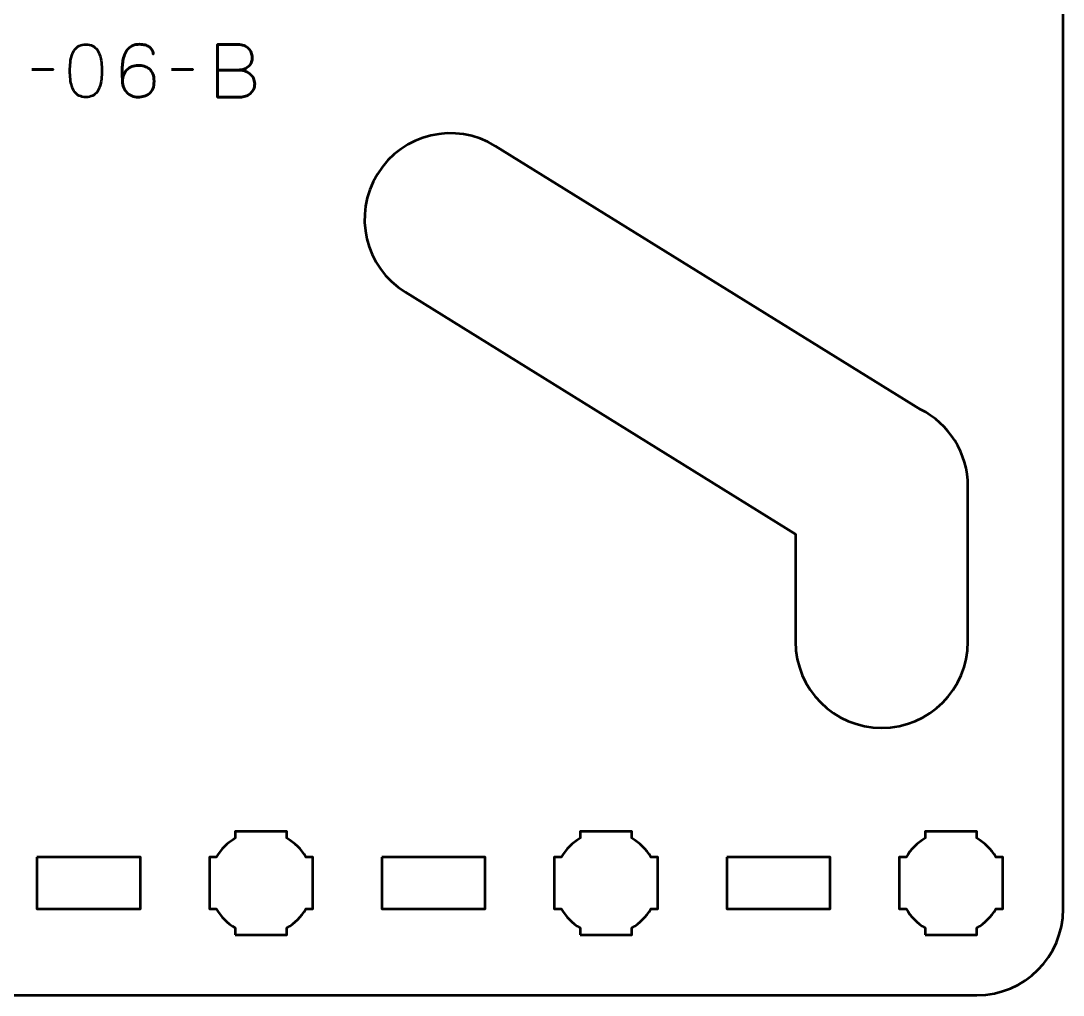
# Model space of a CAD drawing. Header units: centimetres. Extents: x -22.2 to 1.2, y -20.5 to -9.2.
# Drawn here: x -4.89 to 1.15, y -20.5 to -14.85 of the extents above; entities that cross this region are included whole.
import ezdxf

# ---------------------------------------------------------------- set-up
doc = ezdxf.new("R2010")
doc.units = ezdxf.units.CM
doc.header["$MEASUREMENT"] = 0
doc.layers.add('Layer 1', color=7, linetype='Continuous')

msp = doc.modelspace()

# ---------------------------------------------------------------- linework, layer by layer
at = {"layer": 'Layer 1', "lineweight": 53}
for points, knots in [([(-9.64992, -9.19998), (-9.64992, -9.19998), (0.65006, -9.19998), (0.65006, -9.19998), (0.65006, -9.19998), (0.92706, -9.19998), (1.15002, -9.42308), (1.15002, -9.70008), (1.15002, -9.70008), (1.15002, -9.70008), (1.15002, -20.00006), (1.15002, -20.00006), (1.15002, -20.00006), (1.15002, -20.27706), (0.92706, -20.50002), (0.65006, -20.50002), (0.65006, -20.50002), (0.65006, -20.50002), (-9.64992, -20.50002), (-9.64992, -20.50002), (-9.64992, -20.50002), (-9.92692, -20.50002), (-10.15002, -20.27706), (-10.15002, -20.00006), (-10.15002, -20.00006), (-10.15002, -20.00006), (-10.15002, -9.70008), (-10.15002, -9.70008), (-10.15002, -9.70008), (-10.15002, -9.42308), (-9.92692, -9.19998), (-9.64992, -9.19998)], [0, 0, 0, 0, 0.125, 0.125, 0.125, 0.125, 0.25, 0.25, 0.25, 0.25, 0.375, 0.375, 0.375, 0.375, 0.5, 0.5, 0.5, 0.5, 0.625, 0.625, 0.625, 0.625, 0.75, 0.75, 0.75, 0.75, 0.875, 0.875, 0.875, 0.875, 1, 1, 1, 1]), ([(-2.66354, -16.42383), (-2.89761, -16.27929), (-2.97019, -15.97235), (-2.82565, -15.73828), (-2.82565, -15.73828), (-2.68111, -15.50421), (-2.37417, -15.43163), (-2.1401, -15.57617), (-2.1401, -15.57617), (-2.1401, -15.57617), (0.32328, -17.10347), (0.32328, -17.10347), (0.32328, -17.10347), (0.48633, -17.18585), (0.59818, -17.35488), (0.59818, -17.55), (0.59818, -17.55), (0.59818, -17.55), (0.59818, -18.45), (0.59818, -18.45), (0.59818, -18.45), (0.59818, -18.72609), (0.37427, -18.95), (0.09818, -18.95), (0.09818, -18.95), (-0.17791, -18.95), (-0.40182, -18.72609), (-0.40182, -18.45), (-0.40182, -18.45), (-0.40182, -18.45), (-0.40182, -17.8261), (-0.40182, -17.8261), (-0.40182, -17.8261), (-0.40182, -17.8261), (-2.66354, -16.42383), (-2.66354, -16.42383)], [0, 0, 0, 0, 0.1111111, 0.1111111, 0.1111111, 0.1111111, 0.2222222, 0.2222222, 0.2222222, 0.2222222, 0.3333333, 0.3333333, 0.3333333, 0.3333333, 0.4444444, 0.4444444, 0.4444444, 0.4444444, 0.5555556, 0.5555556, 0.5555556, 0.5555556, 0.6666667, 0.6666667, 0.6666667, 0.6666667, 0.7777778, 0.7777778, 0.7777778, 0.7777778, 0.8888889, 0.8888889, 0.8888889, 0.8888889, 1, 1, 1, 1]), ([(-3.64997, -20.15008), (-3.64997, -20.15008), (-3.64997, -20.10989), (-3.64997, -20.10989), (-3.64997, -20.10989), (-3.69551, -20.08356), (-3.73347, -20.04561), (-3.75982, -20.00008), (-3.75982, -20.00008), (-3.75982, -20.00008), (-3.79997, -20.00008), (-3.79997, -20.00008), (-3.79997, -20.00008), (-3.79997, -20.00008), (-3.79997, -19.85261), (-3.79997, -19.85261), (-3.79997, -19.85261), (-3.79997, -19.85261), (-3.79999, -19.85001), (-3.79999, -19.85001), (-3.79999, -19.85001), (-3.79999, -19.85001), (-3.79997, -19.84742), (-3.79997, -19.84742), (-3.79997, -19.84742), (-3.79997, -19.84742), (-3.79997, -19.70008), (-3.79997, -19.70008), (-3.79997, -19.70008), (-3.79997, -19.70008), (-3.75987, -19.70008), (-3.75987, -19.70008), (-3.75987, -19.70008), (-3.73352, -19.65451), (-3.69554, -19.61651), (-3.64997, -19.59015), (-3.64997, -19.59015), (-3.64997, -19.59015), (-3.64997, -19.55008), (-3.64997, -19.55008), (-3.64997, -19.55008), (-3.64997, -19.55008), (-3.50541, -19.55008), (-3.50541, -19.55008), (-3.50541, -19.55008), (-3.50541, -19.55008), (-3.49999, -19.55001), (-3.49999, -19.55001), (-3.49999, -19.55001), (-3.49999, -19.55001), (-3.49457, -19.55008), (-3.49457, -19.55008), (-3.49457, -19.55008), (-3.49457, -19.55008), (-3.34997, -19.55008), (-3.34997, -19.55008), (-3.34997, -19.55008), (-3.34997, -19.55008), (-3.34997, -19.59015), (-3.34997, -19.59015), (-3.34997, -19.59015), (-3.3044, -19.6165), (-3.26643, -19.65451), (-3.24008, -19.70008), (-3.24008, -19.70008), (-3.24008, -19.70008), (-3.19997, -19.70008), (-3.19997, -19.70008), (-3.19997, -19.70008), (-3.19997, -19.70008), (-3.19997, -20.00008), (-3.19997, -20.00008), (-3.19997, -20.00008), (-3.19997, -20.00008), (-3.24014, -20.00008), (-3.24014, -20.00008), (-3.24014, -20.00008), (-3.26648, -20.04561), (-3.30444, -20.08356), (-3.34997, -20.10989), (-3.34997, -20.10989), (-3.34997, -20.10989), (-3.34997, -20.15008), (-3.34997, -20.15008), (-3.34997, -20.15008), (-3.34997, -20.15008), (-3.64997, -20.15008), (-3.64997, -20.15008)], [0, 0, 0, 0, 0.0454545, 0.0454545, 0.0454545, 0.0454545, 0.0909091, 0.0909091, 0.0909091, 0.0909091, 0.1363636, 0.1363636, 0.1363636, 0.1363636, 0.1818182, 0.1818182, 0.1818182, 0.1818182, 0.2272727, 0.2272727, 0.2272727, 0.2272727, 0.2727273, 0.2727273, 0.2727273, 0.2727273, 0.3181818, 0.3181818, 0.3181818, 0.3181818, 0.3636364, 0.3636364, 0.3636364, 0.3636364, 0.4090909, 0.4090909, 0.4090909, 0.4090909, 0.4545455, 0.4545455, 0.4545455, 0.4545455, 0.5, 0.5, 0.5, 0.5, 0.5454545, 0.5454545, 0.5454545, 0.5454545, 0.5909091, 0.5909091, 0.5909091, 0.5909091, 0.6363636, 0.6363636, 0.6363636, 0.6363636, 0.6818182, 0.6818182, 0.6818182, 0.6818182, 0.7272727, 0.7272727, 0.7272727, 0.7272727, 0.7727273, 0.7727273, 0.7727273, 0.7727273, 0.8181818, 0.8181818, 0.8181818, 0.8181818, 0.8636364, 0.8636364, 0.8636364, 0.8636364, 0.9090909, 0.9090909, 0.9090909, 0.9090909, 0.9545455, 0.9545455, 0.9545455, 0.9545455, 1, 1, 1, 1]), ([(-1.64997, -20.15008), (-1.64997, -20.15008), (-1.64997, -20.10989), (-1.64997, -20.10989), (-1.64997, -20.10989), (-1.69551, -20.08356), (-1.73347, -20.04561), (-1.75982, -20.00008), (-1.75982, -20.00008), (-1.75982, -20.00008), (-1.79997, -20.00008), (-1.79997, -20.00008), (-1.79997, -20.00008), (-1.79997, -20.00008), (-1.79997, -19.85261), (-1.79997, -19.85261), (-1.79997, -19.85261), (-1.79997, -19.85261), (-1.79999, -19.85001), (-1.79999, -19.85001), (-1.79999, -19.85001), (-1.79999, -19.85001), (-1.79997, -19.84742), (-1.79997, -19.84742), (-1.79997, -19.84742), (-1.79997, -19.84742), (-1.79997, -19.70008), (-1.79997, -19.70008), (-1.79997, -19.70008), (-1.79997, -19.70008), (-1.75987, -19.70008), (-1.75987, -19.70008), (-1.75987, -19.70008), (-1.73352, -19.65451), (-1.69554, -19.61651), (-1.64997, -19.59015), (-1.64997, -19.59015), (-1.64997, -19.59015), (-1.64997, -19.55008), (-1.64997, -19.55008), (-1.64997, -19.55008), (-1.64997, -19.55008), (-1.50541, -19.55008), (-1.50541, -19.55008), (-1.50541, -19.55008), (-1.50541, -19.55008), (-1.49999, -19.55001), (-1.49999, -19.55001), (-1.49999, -19.55001), (-1.49999, -19.55001), (-1.49457, -19.55008), (-1.49457, -19.55008), (-1.49457, -19.55008), (-1.49457, -19.55008), (-1.34997, -19.55008), (-1.34997, -19.55008), (-1.34997, -19.55008), (-1.34997, -19.55008), (-1.34997, -19.59015), (-1.34997, -19.59015), (-1.34997, -19.59015), (-1.3044, -19.6165), (-1.26643, -19.65451), (-1.24008, -19.70008), (-1.24008, -19.70008), (-1.24008, -19.70008), (-1.19997, -19.70008), (-1.19997, -19.70008), (-1.19997, -19.70008), (-1.19997, -19.70008), (-1.19997, -20.00008), (-1.19997, -20.00008), (-1.19997, -20.00008), (-1.19997, -20.00008), (-1.24014, -20.00008), (-1.24014, -20.00008), (-1.24014, -20.00008), (-1.26648, -20.04561), (-1.30444, -20.08356), (-1.34997, -20.10989), (-1.34997, -20.10989), (-1.34997, -20.10989), (-1.34997, -20.15008), (-1.34997, -20.15008), (-1.34997, -20.15008), (-1.34997, -20.15008), (-1.64997, -20.15008), (-1.64997, -20.15008)], [0, 0, 0, 0, 0.0454545, 0.0454545, 0.0454545, 0.0454545, 0.0909091, 0.0909091, 0.0909091, 0.0909091, 0.1363636, 0.1363636, 0.1363636, 0.1363636, 0.1818182, 0.1818182, 0.1818182, 0.1818182, 0.2272727, 0.2272727, 0.2272727, 0.2272727, 0.2727273, 0.2727273, 0.2727273, 0.2727273, 0.3181818, 0.3181818, 0.3181818, 0.3181818, 0.3636364, 0.3636364, 0.3636364, 0.3636364, 0.4090909, 0.4090909, 0.4090909, 0.4090909, 0.4545455, 0.4545455, 0.4545455, 0.4545455, 0.5, 0.5, 0.5, 0.5, 0.5454545, 0.5454545, 0.5454545, 0.5454545, 0.5909091, 0.5909091, 0.5909091, 0.5909091, 0.6363636, 0.6363636, 0.6363636, 0.6363636, 0.6818182, 0.6818182, 0.6818182, 0.6818182, 0.7272727, 0.7272727, 0.7272727, 0.7272727, 0.7727273, 0.7727273, 0.7727273, 0.7727273, 0.8181818, 0.8181818, 0.8181818, 0.8181818, 0.8636364, 0.8636364, 0.8636364, 0.8636364, 0.9090909, 0.9090909, 0.9090909, 0.9090909, 0.9545455, 0.9545455, 0.9545455, 0.9545455, 1, 1, 1, 1]), ([(0.35003, -20.15008), (0.35003, -20.15008), (0.35003, -20.10989), (0.35003, -20.10989), (0.35003, -20.10989), (0.30449, -20.08356), (0.26653, -20.04561), (0.24018, -20.00008), (0.24018, -20.00008), (0.24018, -20.00008), (0.20003, -20.00008), (0.20003, -20.00008), (0.20003, -20.00008), (0.20003, -20.00008), (0.20003, -19.85261), (0.20003, -19.85261), (0.20003, -19.85261), (0.20003, -19.85261), (0.20001, -19.85001), (0.20001, -19.85001), (0.20001, -19.85001), (0.20001, -19.85001), (0.20003, -19.84742), (0.20003, -19.84742), (0.20003, -19.84742), (0.20003, -19.84742), (0.20003, -19.70008), (0.20003, -19.70008), (0.20003, -19.70008), (0.20003, -19.70008), (0.24013, -19.70008), (0.24013, -19.70008), (0.24013, -19.70008), (0.26648, -19.65451), (0.30446, -19.61651), (0.35003, -19.59015), (0.35003, -19.59015), (0.35003, -19.59015), (0.35003, -19.55008), (0.35003, -19.55008), (0.35003, -19.55008), (0.35003, -19.55008), (0.49459, -19.55008), (0.49459, -19.55008), (0.49459, -19.55008), (0.49459, -19.55008), (0.50001, -19.55001), (0.50001, -19.55001), (0.50001, -19.55001), (0.50001, -19.55001), (0.50543, -19.55008), (0.50543, -19.55008), (0.50543, -19.55008), (0.50543, -19.55008), (0.65003, -19.55008), (0.65003, -19.55008), (0.65003, -19.55008), (0.65003, -19.55008), (0.65003, -19.59015), (0.65003, -19.59015), (0.65003, -19.59015), (0.6956, -19.6165), (0.73357, -19.65451), (0.75992, -19.70008), (0.75992, -19.70008), (0.75992, -19.70008), (0.80003, -19.70008), (0.80003, -19.70008), (0.80003, -19.70008), (0.80003, -19.70008), (0.80003, -20.00008), (0.80003, -20.00008), (0.80003, -20.00008), (0.80003, -20.00008), (0.75986, -20.00008), (0.75986, -20.00008), (0.75986, -20.00008), (0.73352, -20.04561), (0.69556, -20.08356), (0.65003, -20.10989), (0.65003, -20.10989), (0.65003, -20.10989), (0.65003, -20.15008), (0.65003, -20.15008), (0.65003, -20.15008), (0.65003, -20.15008), (0.35003, -20.15008), (0.35003, -20.15008)], [0, 0, 0, 0, 0.0454545, 0.0454545, 0.0454545, 0.0454545, 0.0909091, 0.0909091, 0.0909091, 0.0909091, 0.1363636, 0.1363636, 0.1363636, 0.1363636, 0.1818182, 0.1818182, 0.1818182, 0.1818182, 0.2272727, 0.2272727, 0.2272727, 0.2272727, 0.2727273, 0.2727273, 0.2727273, 0.2727273, 0.3181818, 0.3181818, 0.3181818, 0.3181818, 0.3636364, 0.3636364, 0.3636364, 0.3636364, 0.4090909, 0.4090909, 0.4090909, 0.4090909, 0.4545455, 0.4545455, 0.4545455, 0.4545455, 0.5, 0.5, 0.5, 0.5, 0.5454545, 0.5454545, 0.5454545, 0.5454545, 0.5909091, 0.5909091, 0.5909091, 0.5909091, 0.6363636, 0.6363636, 0.6363636, 0.6363636, 0.6818182, 0.6818182, 0.6818182, 0.6818182, 0.7272727, 0.7272727, 0.7272727, 0.7272727, 0.7727273, 0.7727273, 0.7727273, 0.7727273, 0.8181818, 0.8181818, 0.8181818, 0.8181818, 0.8636364, 0.8636364, 0.8636364, 0.8636364, 0.9090909, 0.9090909, 0.9090909, 0.9090909, 0.9545455, 0.9545455, 0.9545455, 0.9545455, 1, 1, 1, 1]), ([(-4.79993, -19.70009), (-4.79993, -19.70009), (-4.19993, -19.70009), (-4.19993, -19.70009), (-4.19993, -19.70009), (-4.19993, -19.70009), (-4.19993, -20.0001), (-4.19993, -20.0001), (-4.19993, -20.0001), (-4.19993, -20.0001), (-4.79993, -20.0001), (-4.79993, -20.0001), (-4.79993, -20.0001), (-4.79993, -20.0001), (-4.79993, -19.70009), (-4.79993, -19.70009)], [0, 0, 0, 0, 0.25, 0.25, 0.25, 0.25, 0.5, 0.5, 0.5, 0.5, 0.75, 0.75, 0.75, 0.75, 1, 1, 1, 1]), ([(-2.79996, -19.70009), (-2.79996, -19.70009), (-2.19996, -19.70009), (-2.19996, -19.70009), (-2.19996, -19.70009), (-2.19996, -19.70009), (-2.19996, -20.0001), (-2.19996, -20.0001), (-2.19996, -20.0001), (-2.19996, -20.0001), (-2.79996, -20.0001), (-2.79996, -20.0001), (-2.79996, -20.0001), (-2.79996, -20.0001), (-2.79996, -19.70009), (-2.79996, -19.70009)], [0, 0, 0, 0, 0.25, 0.25, 0.25, 0.25, 0.5, 0.5, 0.5, 0.5, 0.75, 0.75, 0.75, 0.75, 1, 1, 1, 1]), ([(-0.80003, -19.70009), (-0.80003, -19.70009), (-0.20003, -19.70009), (-0.20003, -19.70009), (-0.20003, -19.70009), (-0.20003, -19.70009), (-0.20003, -20.0001), (-0.20003, -20.0001), (-0.20003, -20.0001), (-0.20003, -20.0001), (-0.80003, -20.0001), (-0.80003, -20.0001), (-0.80003, -20.0001), (-0.80003, -20.0001), (-0.80003, -19.70009), (-0.80003, -19.70009)], [0, 0, 0, 0, 0.25, 0.25, 0.25, 0.25, 0.5, 0.5, 0.5, 0.5, 0.75, 0.75, 0.75, 0.75, 1, 1, 1, 1])]:
    msp.add_open_spline(points, degree=3, knots=knots, dxfattribs=at)
at = {"layer": 'Layer 1', "color": 5, "lineweight": 53}
for points, knots in [([(-4.30336, -15.20031), (-4.30329, -15.18648), (-4.30104, -15.17399), (-4.29652, -15.1627), (-4.29652, -15.1627), (-4.29208, -15.15148), (-4.2858, -15.14182), (-4.27768, -15.1337), (-4.27768, -15.1337), (-4.26964, -15.12566), (-4.26011, -15.11945), (-4.24925, -15.11508), (-4.24925, -15.11508), (-4.23838, -15.1107), (-4.22646, -15.10852), (-4.21362, -15.10844), (-4.21362, -15.10844), (-4.20071, -15.10837), (-4.18864, -15.11), (-4.17742, -15.11324), (-4.17742, -15.11324), (-4.1662, -15.11642), (-4.1564, -15.12164), (-4.14786, -15.12884), (-4.14786, -15.12884), (-4.13932, -15.13596), (-4.13262, -15.14542), (-4.12782, -15.1572), (-4.12782, -15.1572), (-4.12303, -15.16898), (-4.12056, -15.1833), (-4.12049, -15.20031), (-4.12049, -15.20031), (-4.12056, -15.21731), (-4.12303, -15.23163), (-4.12782, -15.24342), (-4.12782, -15.24342), (-4.13262, -15.2552), (-4.13932, -15.26465), (-4.14786, -15.27178), (-4.14786, -15.27178), (-4.1564, -15.27898), (-4.1662, -15.2842), (-4.17742, -15.28737), (-4.17742, -15.28737), (-4.18864, -15.29062), (-4.20071, -15.29224), (-4.21362, -15.29217), (-4.21362, -15.29217), (-4.22646, -15.2921), (-4.23824, -15.28991), (-4.24904, -15.28554), (-4.24904, -15.28554), (-4.25976, -15.28116), (-4.26907, -15.27495), (-4.27705, -15.26684), (-4.27705, -15.26684), (-4.28502, -15.2588), (-4.2913, -15.24913), (-4.29581, -15.23784), (-4.29581, -15.23784), (-4.3004, -15.22662), (-4.30287, -15.21414), (-4.30336, -15.20031), (-4.30336, -15.20031), (-4.30365, -15.19332), (-4.304, -15.185), (-4.30449, -15.17533), (-4.30449, -15.17533), (-4.30499, -15.16559), (-4.30527, -15.15501), (-4.30534, -15.14365), (-4.30534, -15.14365), (-4.30541, -15.13222), (-4.30506, -15.12044), (-4.30414, -15.10837), (-4.30414, -15.10837), (-4.30329, -15.09624), (-4.3016, -15.08431), (-4.29913, -15.07253), (-4.29913, -15.07253), (-4.29666, -15.06082), (-4.29313, -15.04974), (-4.28848, -15.03937), (-4.28848, -15.03937), (-4.28382, -15.029), (-4.27782, -15.01983), (-4.27041, -15.01185), (-4.27041, -15.01185), (-4.26294, -15.00388), (-4.25383, -14.9976), (-4.24304, -14.99302), (-4.24304, -14.99302), (-4.23224, -14.9885), (-4.21947, -14.98617), (-4.20473, -14.9861), (-4.20473, -14.9861), (-4.19189, -14.98617), (-4.18102, -14.98744), (-4.17199, -14.98991), (-4.17199, -14.98991), (-4.16296, -14.99238), (-4.15555, -14.9957), (-4.14962, -14.99979), (-4.14962, -14.99979), (-4.14377, -15.00395), (-4.13911, -15.00847), (-4.13573, -15.01348), (-4.13573, -15.01348), (-4.13234, -15.01842), (-4.1298, -15.02343), (-4.12825, -15.02844), (-4.12825, -15.02844), (-4.12662, -15.03344), (-4.12557, -15.0381), (-4.12514, -15.04241), (-4.12514, -15.04241), (-4.12557, -15.0381), (-4.12662, -15.03344), (-4.12825, -15.02844), (-4.12825, -15.02844), (-4.1298, -15.02343), (-4.13234, -15.01842), (-4.13573, -15.01348), (-4.13573, -15.01348), (-4.13911, -15.00847), (-4.14377, -15.00395), (-4.14962, -14.99979), (-4.14962, -14.99979), (-4.15555, -14.9957), (-4.16296, -14.99238), (-4.17199, -14.98991), (-4.17199, -14.98991), (-4.18102, -14.98744), (-4.19189, -14.98617), (-4.20473, -14.9861), (-4.20473, -14.9861), (-4.21947, -14.98617), (-4.23224, -14.9885), (-4.24304, -14.99302), (-4.24304, -14.99302), (-4.25383, -14.9976), (-4.26294, -15.00388), (-4.27041, -15.01185), (-4.27041, -15.01185), (-4.27782, -15.01983), (-4.28382, -15.029), (-4.28848, -15.03937), (-4.28848, -15.03937), (-4.29313, -15.04974), (-4.29666, -15.06082), (-4.29913, -15.07253), (-4.29913, -15.07253), (-4.3016, -15.08431), (-4.30329, -15.09624), (-4.30414, -15.10837), (-4.30414, -15.10837), (-4.30506, -15.12044), (-4.30541, -15.13222), (-4.30534, -15.14365), (-4.30534, -15.14365), (-4.30527, -15.15501), (-4.30499, -15.16559), (-4.30449, -15.17533), (-4.30449, -15.17533), (-4.304, -15.185), (-4.30365, -15.19332), (-4.30336, -15.20031), (-4.30336, -15.20031), (-4.30287, -15.21414), (-4.3004, -15.22662), (-4.29581, -15.23784), (-4.29581, -15.23784), (-4.2913, -15.24913), (-4.28502, -15.2588), (-4.27705, -15.26684), (-4.27705, -15.26684), (-4.26907, -15.27495), (-4.25976, -15.28116), (-4.24904, -15.28554), (-4.24904, -15.28554), (-4.23824, -15.28991), (-4.22646, -15.2921), (-4.21362, -15.29217), (-4.21362, -15.29217), (-4.20071, -15.29224), (-4.18864, -15.29062), (-4.17742, -15.28737), (-4.17742, -15.28737), (-4.1662, -15.2842), (-4.1564, -15.27898), (-4.14786, -15.27178), (-4.14786, -15.27178), (-4.13932, -15.26465), (-4.13262, -15.2552), (-4.12782, -15.24342), (-4.12782, -15.24342), (-4.12303, -15.23163), (-4.12056, -15.21731), (-4.12049, -15.20031), (-4.12049, -15.20031), (-4.12056, -15.1833), (-4.12303, -15.16898), (-4.12782, -15.1572), (-4.12782, -15.1572), (-4.13262, -15.14542), (-4.13932, -15.13596), (-4.14786, -15.12884), (-4.14786, -15.12884), (-4.1564, -15.12164), (-4.1662, -15.11642), (-4.17742, -15.11324), (-4.17742, -15.11324), (-4.18864, -15.11), (-4.20071, -15.10837), (-4.21362, -15.10844), (-4.21362, -15.10844), (-4.22646, -15.10852), (-4.23838, -15.1107), (-4.24925, -15.11508), (-4.24925, -15.11508), (-4.26011, -15.11945), (-4.26964, -15.12566), (-4.27768, -15.1337), (-4.27768, -15.1337), (-4.2858, -15.14182), (-4.29208, -15.15148), (-4.29652, -15.1627), (-4.29652, -15.1627), (-4.30104, -15.17399), (-4.30329, -15.18648), (-4.30336, -15.20031)], [0, 0, 0, 0, 0.0172414, 0.0172414, 0.0172414, 0.0172414, 0.0344828, 0.0344828, 0.0344828, 0.0344828, 0.0517241, 0.0517241, 0.0517241, 0.0517241, 0.0689655, 0.0689655, 0.0689655, 0.0689655, 0.0862069, 0.0862069, 0.0862069, 0.0862069, 0.1034483, 0.1034483, 0.1034483, 0.1034483, 0.1206897, 0.1206897, 0.1206897, 0.1206897, 0.137931, 0.137931, 0.137931, 0.137931, 0.1551724, 0.1551724, 0.1551724, 0.1551724, 0.1724138, 0.1724138, 0.1724138, 0.1724138, 0.1896552, 0.1896552, 0.1896552, 0.1896552, 0.2068966, 0.2068966, 0.2068966, 0.2068966, 0.2241379, 0.2241379, 0.2241379, 0.2241379, 0.2413793, 0.2413793, 0.2413793, 0.2413793, 0.2586207, 0.2586207, 0.2586207, 0.2586207, 0.2758621, 0.2758621, 0.2758621, 0.2758621, 0.2931034, 0.2931034, 0.2931034, 0.2931034, 0.3103448, 0.3103448, 0.3103448, 0.3103448, 0.3275862, 0.3275862, 0.3275862, 0.3275862, 0.3448276, 0.3448276, 0.3448276, 0.3448276, 0.362069, 0.362069, 0.362069, 0.362069, 0.3793103, 0.3793103, 0.3793103, 0.3793103, 0.3965517, 0.3965517, 0.3965517, 0.3965517, 0.4137931, 0.4137931, 0.4137931, 0.4137931, 0.4310345, 0.4310345, 0.4310345, 0.4310345, 0.4482759, 0.4482759, 0.4482759, 0.4482759, 0.4655172, 0.4655172, 0.4655172, 0.4655172, 0.4827586, 0.4827586, 0.4827586, 0.4827586, 0.5, 0.5, 0.5, 0.5, 0.5172414, 0.5172414, 0.5172414, 0.5172414, 0.5344828, 0.5344828, 0.5344828, 0.5344828, 0.5517241, 0.5517241, 0.5517241, 0.5517241, 0.5689655, 0.5689655, 0.5689655, 0.5689655, 0.5862069, 0.5862069, 0.5862069, 0.5862069, 0.6034483, 0.6034483, 0.6034483, 0.6034483, 0.6206897, 0.6206897, 0.6206897, 0.6206897, 0.637931, 0.637931, 0.637931, 0.637931, 0.6551724, 0.6551724, 0.6551724, 0.6551724, 0.6724138, 0.6724138, 0.6724138, 0.6724138, 0.6896552, 0.6896552, 0.6896552, 0.6896552, 0.7068966, 0.7068966, 0.7068966, 0.7068966, 0.7241379, 0.7241379, 0.7241379, 0.7241379, 0.7413793, 0.7413793, 0.7413793, 0.7413793, 0.7586207, 0.7586207, 0.7586207, 0.7586207, 0.7758621, 0.7758621, 0.7758621, 0.7758621, 0.7931034, 0.7931034, 0.7931034, 0.7931034, 0.8103448, 0.8103448, 0.8103448, 0.8103448, 0.8275862, 0.8275862, 0.8275862, 0.8275862, 0.8448276, 0.8448276, 0.8448276, 0.8448276, 0.862069, 0.862069, 0.862069, 0.862069, 0.8793103, 0.8793103, 0.8793103, 0.8793103, 0.8965517, 0.8965517, 0.8965517, 0.8965517, 0.9137931, 0.9137931, 0.9137931, 0.9137931, 0.9310345, 0.9310345, 0.9310345, 0.9310345, 0.9482759, 0.9482759, 0.9482759, 0.9482759, 0.9655172, 0.9655172, 0.9655172, 0.9655172, 0.9827586, 0.9827586, 0.9827586, 0.9827586, 1, 1, 1, 1]), ([(-4.51587, -15.29217), (-4.50106, -15.2921), (-4.48829, -15.28949), (-4.47763, -15.28441), (-4.47763, -15.28441), (-4.46705, -15.27933), (-4.45823, -15.27206), (-4.45118, -15.26282), (-4.45118, -15.26282), (-4.44419, -15.25351), (-4.43869, -15.2425), (-4.4346, -15.2298), (-4.4346, -15.2298), (-4.43057, -15.2171), (-4.42768, -15.2032), (-4.42606, -15.18796), (-4.42606, -15.18796), (-4.42436, -15.17272), (-4.42352, -15.1567), (-4.42359, -15.13977), (-4.42359, -15.13977), (-4.42352, -15.12291), (-4.42436, -15.10689), (-4.42606, -15.09172), (-4.42606, -15.09172), (-4.42768, -15.07655), (-4.43057, -15.06258), (-4.4346, -15.04988), (-4.4346, -15.04988), (-4.43869, -15.03725), (-4.44419, -15.02625), (-4.45118, -15.01686), (-4.45118, -15.01686), (-4.45823, -15.00755), (-4.46705, -15.00028), (-4.47763, -14.9952), (-4.47763, -14.9952), (-4.48829, -14.99005), (-4.50106, -14.98744), (-4.51587, -14.98737), (-4.51587, -14.98737), (-4.53069, -14.98744), (-4.54346, -14.99005), (-4.55412, -14.9952), (-4.55412, -14.9952), (-4.5647, -15.00028), (-4.57352, -15.00755), (-4.58057, -15.01686), (-4.58057, -15.01686), (-4.58756, -15.02625), (-4.59306, -15.03725), (-4.59715, -15.04988), (-4.59715, -15.04988), (-4.60118, -15.06258), (-4.60407, -15.07655), (-4.60569, -15.09172), (-4.60569, -15.09172), (-4.60738, -15.10689), (-4.60823, -15.12291), (-4.60816, -15.13977), (-4.60816, -15.13977), (-4.60823, -15.1567), (-4.60738, -15.17272), (-4.60569, -15.18796), (-4.60569, -15.18796), (-4.60407, -15.2032), (-4.60118, -15.2171), (-4.59715, -15.2298), (-4.59715, -15.2298), (-4.59306, -15.2425), (-4.58756, -15.25351), (-4.58057, -15.26282), (-4.58057, -15.26282), (-4.57352, -15.27206), (-4.5647, -15.27933), (-4.55412, -15.28441), (-4.55412, -15.28441), (-4.54346, -15.28949), (-4.53069, -15.2921), (-4.51587, -15.29217)], [0, 0, 0, 0, 0.05, 0.05, 0.05, 0.05, 0.1, 0.1, 0.1, 0.1, 0.15, 0.15, 0.15, 0.15, 0.2, 0.2, 0.2, 0.2, 0.25, 0.25, 0.25, 0.25, 0.3, 0.3, 0.3, 0.3, 0.35, 0.35, 0.35, 0.35, 0.4, 0.4, 0.4, 0.4, 0.45, 0.45, 0.45, 0.45, 0.5, 0.5, 0.5, 0.5, 0.55, 0.55, 0.55, 0.55, 0.6, 0.6, 0.6, 0.6, 0.65, 0.65, 0.65, 0.65, 0.7, 0.7, 0.7, 0.7, 0.75, 0.75, 0.75, 0.75, 0.8, 0.8, 0.8, 0.8, 0.85, 0.85, 0.85, 0.85, 0.9, 0.9, 0.9, 0.9, 0.95, 0.95, 0.95, 0.95, 1, 1, 1, 1]), ([(-4.51587, -15.29217), (-4.50106, -15.2921), (-4.48829, -15.28949), (-4.47763, -15.28441), (-4.47763, -15.28441), (-4.46705, -15.27933), (-4.45823, -15.27206), (-4.45118, -15.26282), (-4.45118, -15.26282), (-4.44419, -15.25351), (-4.43869, -15.2425), (-4.4346, -15.2298), (-4.4346, -15.2298), (-4.43057, -15.2171), (-4.42768, -15.2032), (-4.42606, -15.18796), (-4.42606, -15.18796), (-4.42436, -15.17272), (-4.42352, -15.1567), (-4.42359, -15.13977), (-4.42359, -15.13977), (-4.42352, -15.12291), (-4.42436, -15.10689), (-4.42606, -15.09172), (-4.42606, -15.09172), (-4.42768, -15.07655), (-4.43057, -15.06258), (-4.4346, -15.04988), (-4.4346, -15.04988), (-4.43869, -15.03725), (-4.44419, -15.02625), (-4.45118, -15.01686), (-4.45118, -15.01686), (-4.45823, -15.00755), (-4.46705, -15.00028), (-4.47763, -14.9952), (-4.47763, -14.9952), (-4.48829, -14.99005), (-4.50106, -14.98744), (-4.51587, -14.98737), (-4.51587, -14.98737), (-4.53069, -14.98744), (-4.54346, -14.99005), (-4.55412, -14.9952), (-4.55412, -14.9952), (-4.5647, -15.00028), (-4.57352, -15.00755), (-4.58057, -15.01686), (-4.58057, -15.01686), (-4.58756, -15.02625), (-4.59306, -15.03725), (-4.59715, -15.04988), (-4.59715, -15.04988), (-4.60118, -15.06258), (-4.60407, -15.07655), (-4.60569, -15.09172), (-4.60569, -15.09172), (-4.60738, -15.10689), (-4.60823, -15.12291), (-4.60816, -15.13977), (-4.60816, -15.13977), (-4.60823, -15.1567), (-4.60738, -15.17272), (-4.60569, -15.18796), (-4.60569, -15.18796), (-4.60407, -15.2032), (-4.60118, -15.2171), (-4.59715, -15.2298), (-4.59715, -15.2298), (-4.59306, -15.2425), (-4.58756, -15.25351), (-4.58057, -15.26282), (-4.58057, -15.26282), (-4.57352, -15.27206), (-4.5647, -15.27933), (-4.55412, -15.28441), (-4.55412, -15.28441), (-4.54346, -15.28949), (-4.53069, -15.2921), (-4.51587, -15.29217)], [0, 0, 0, 0, 0.05, 0.05, 0.05, 0.05, 0.1, 0.1, 0.1, 0.1, 0.15, 0.15, 0.15, 0.15, 0.2, 0.2, 0.2, 0.2, 0.25, 0.25, 0.25, 0.25, 0.3, 0.3, 0.3, 0.3, 0.35, 0.35, 0.35, 0.35, 0.4, 0.4, 0.4, 0.4, 0.45, 0.45, 0.45, 0.45, 0.5, 0.5, 0.5, 0.5, 0.55, 0.55, 0.55, 0.55, 0.6, 0.6, 0.6, 0.6, 0.65, 0.65, 0.65, 0.65, 0.7, 0.7, 0.7, 0.7, 0.75, 0.75, 0.75, 0.75, 0.8, 0.8, 0.8, 0.8, 0.85, 0.85, 0.85, 0.85, 0.9, 0.9, 0.9, 0.9, 0.95, 0.95, 0.95, 0.95, 1, 1, 1, 1]), ([(-3.75346, -15.13511), (-3.75346, -15.13511), (-3.6362, -15.13511), (-3.6362, -15.13511), (-3.6362, -15.13511), (-3.62096, -15.13504), (-3.60798, -15.13293), (-3.59704, -15.12876), (-3.59704, -15.12876), (-3.58617, -15.12467), (-3.57736, -15.1191), (-3.57051, -15.11211), (-3.57051, -15.11211), (-3.56367, -15.10513), (-3.55873, -15.09723), (-3.55562, -15.08848), (-3.55562, -15.08848), (-3.55259, -15.0798), (-3.55118, -15.07077), (-3.55153, -15.06146), (-3.55153, -15.06146), (-3.55196, -15.05214), (-3.55393, -15.04311), (-3.55746, -15.03429), (-3.55746, -15.03429), (-3.56092, -15.02547), (-3.56614, -15.0175), (-3.57298, -15.01037), (-3.57298, -15.01037), (-3.57982, -15.00325), (-3.58836, -14.9976), (-3.59873, -14.99344), (-3.59873, -14.99344), (-3.60911, -14.98921), (-3.62131, -14.98702), (-3.63535, -14.98695), (-3.63535, -14.98695), (-3.63535, -14.98695), (-3.75346, -14.98695), (-3.75346, -14.98695), (-3.75346, -14.98695), (-3.75346, -14.98695), (-3.75346, -15.29217), (-3.75346, -15.29217), (-3.75346, -15.29217), (-3.75346, -15.29217), (-3.6235, -15.29217), (-3.6235, -15.29217), (-3.6235, -15.29217), (-3.61136, -15.29217), (-3.60007, -15.29041), (-3.58963, -15.28695), (-3.58963, -15.28695), (-3.57919, -15.28342), (-3.57009, -15.27841), (-3.56219, -15.27171), (-3.56219, -15.27171), (-3.55435, -15.26508), (-3.54822, -15.25703), (-3.54384, -15.24751), (-3.54384, -15.24751), (-3.53947, -15.23798), (-3.53721, -15.22719), (-3.53714, -15.21512), (-3.53714, -15.21512), (-3.53742, -15.20299), (-3.53996, -15.19205), (-3.54483, -15.18225), (-3.54483, -15.18225), (-3.5497, -15.17244), (-3.55647, -15.16404), (-3.56522, -15.15699), (-3.56522, -15.15699), (-3.57397, -15.15), (-3.58441, -15.14457), (-3.59641, -15.14083), (-3.59641, -15.14083), (-3.6084, -15.13709), (-3.62166, -15.13519), (-3.6362, -15.13511), (-3.6362, -15.13511), (-3.62166, -15.13519), (-3.6084, -15.13709), (-3.59641, -15.14083), (-3.59641, -15.14083), (-3.58441, -15.14457), (-3.57397, -15.15), (-3.56522, -15.15699), (-3.56522, -15.15699), (-3.55647, -15.16404), (-3.5497, -15.17244), (-3.54483, -15.18225), (-3.54483, -15.18225), (-3.53996, -15.19205), (-3.53742, -15.20299), (-3.53714, -15.21512), (-3.53714, -15.21512), (-3.53721, -15.22719), (-3.53947, -15.23798), (-3.54384, -15.24751), (-3.54384, -15.24751), (-3.54822, -15.25703), (-3.55435, -15.26508), (-3.56219, -15.27171), (-3.56219, -15.27171), (-3.57009, -15.27841), (-3.57919, -15.28342), (-3.58963, -15.28695), (-3.58963, -15.28695), (-3.60007, -15.29041), (-3.61136, -15.29217), (-3.6235, -15.29217), (-3.6235, -15.29217), (-3.6235, -15.29217), (-3.75346, -15.29217), (-3.75346, -15.29217), (-3.75346, -15.29217), (-3.75346, -15.29217), (-3.75346, -14.98695), (-3.75346, -14.98695), (-3.75346, -14.98695), (-3.75346, -14.98695), (-3.63535, -14.98695), (-3.63535, -14.98695), (-3.63535, -14.98695), (-3.62131, -14.98702), (-3.60911, -14.98921), (-3.59873, -14.99344), (-3.59873, -14.99344), (-3.58836, -14.9976), (-3.57982, -15.00325), (-3.57298, -15.01037), (-3.57298, -15.01037), (-3.56614, -15.0175), (-3.56092, -15.02547), (-3.55746, -15.03429), (-3.55746, -15.03429), (-3.55393, -15.04311), (-3.55196, -15.05214), (-3.55153, -15.06146), (-3.55153, -15.06146), (-3.55118, -15.07077), (-3.55259, -15.0798), (-3.55562, -15.08848), (-3.55562, -15.08848), (-3.55873, -15.09723), (-3.56367, -15.10513), (-3.57051, -15.11211), (-3.57051, -15.11211), (-3.57736, -15.1191), (-3.58617, -15.12467), (-3.59704, -15.12876), (-3.59704, -15.12876), (-3.60798, -15.13293), (-3.62096, -15.13504), (-3.6362, -15.13511), (-3.6362, -15.13511), (-3.6362, -15.13511), (-3.75346, -15.13511), (-3.75346, -15.13511)], [0, 0, 0, 0, 0.025, 0.025, 0.025, 0.025, 0.05, 0.05, 0.05, 0.05, 0.075, 0.075, 0.075, 0.075, 0.1, 0.1, 0.1, 0.1, 0.125, 0.125, 0.125, 0.125, 0.15, 0.15, 0.15, 0.15, 0.175, 0.175, 0.175, 0.175, 0.2, 0.2, 0.2, 0.2, 0.225, 0.225, 0.225, 0.225, 0.25, 0.25, 0.25, 0.25, 0.275, 0.275, 0.275, 0.275, 0.3, 0.3, 0.3, 0.3, 0.325, 0.325, 0.325, 0.325, 0.35, 0.35, 0.35, 0.35, 0.375, 0.375, 0.375, 0.375, 0.4, 0.4, 0.4, 0.4, 0.425, 0.425, 0.425, 0.425, 0.45, 0.45, 0.45, 0.45, 0.475, 0.475, 0.475, 0.475, 0.5, 0.5, 0.5, 0.5, 0.525, 0.525, 0.525, 0.525, 0.55, 0.55, 0.55, 0.55, 0.575, 0.575, 0.575, 0.575, 0.6, 0.6, 0.6, 0.6, 0.625, 0.625, 0.625, 0.625, 0.65, 0.65, 0.65, 0.65, 0.675, 0.675, 0.675, 0.675, 0.7, 0.7, 0.7, 0.7, 0.725, 0.725, 0.725, 0.725, 0.75, 0.75, 0.75, 0.75, 0.775, 0.775, 0.775, 0.775, 0.8, 0.8, 0.8, 0.8, 0.825, 0.825, 0.825, 0.825, 0.85, 0.85, 0.85, 0.85, 0.875, 0.875, 0.875, 0.875, 0.9, 0.9, 0.9, 0.9, 0.925, 0.925, 0.925, 0.925, 0.95, 0.95, 0.95, 0.95, 0.975, 0.975, 0.975, 0.975, 1, 1, 1, 1]), ([(-4.82829, -15.13257), (-4.82829, -15.13257), (-4.7051, -15.13257), (-4.7051, -15.13257), (-4.7051, -15.13257), (-4.7051, -15.13257), (-4.82829, -15.13257), (-4.82829, -15.13257)], [0, 0, 0, 0, 0.5, 0.5, 0.5, 0.5, 1, 1, 1, 1]), ([(-4.01931, -15.13257), (-4.01931, -15.13257), (-3.89612, -15.13257), (-3.89612, -15.13257), (-3.89612, -15.13257), (-3.89612, -15.13257), (-4.01931, -15.13257), (-4.01931, -15.13257)], [0, 0, 0, 0, 0.5, 0.5, 0.5, 0.5, 1, 1, 1, 1])]:
    msp.add_open_spline(points, degree=3, knots=knots, dxfattribs=at)

doc.saveas('drawing.dxf')
